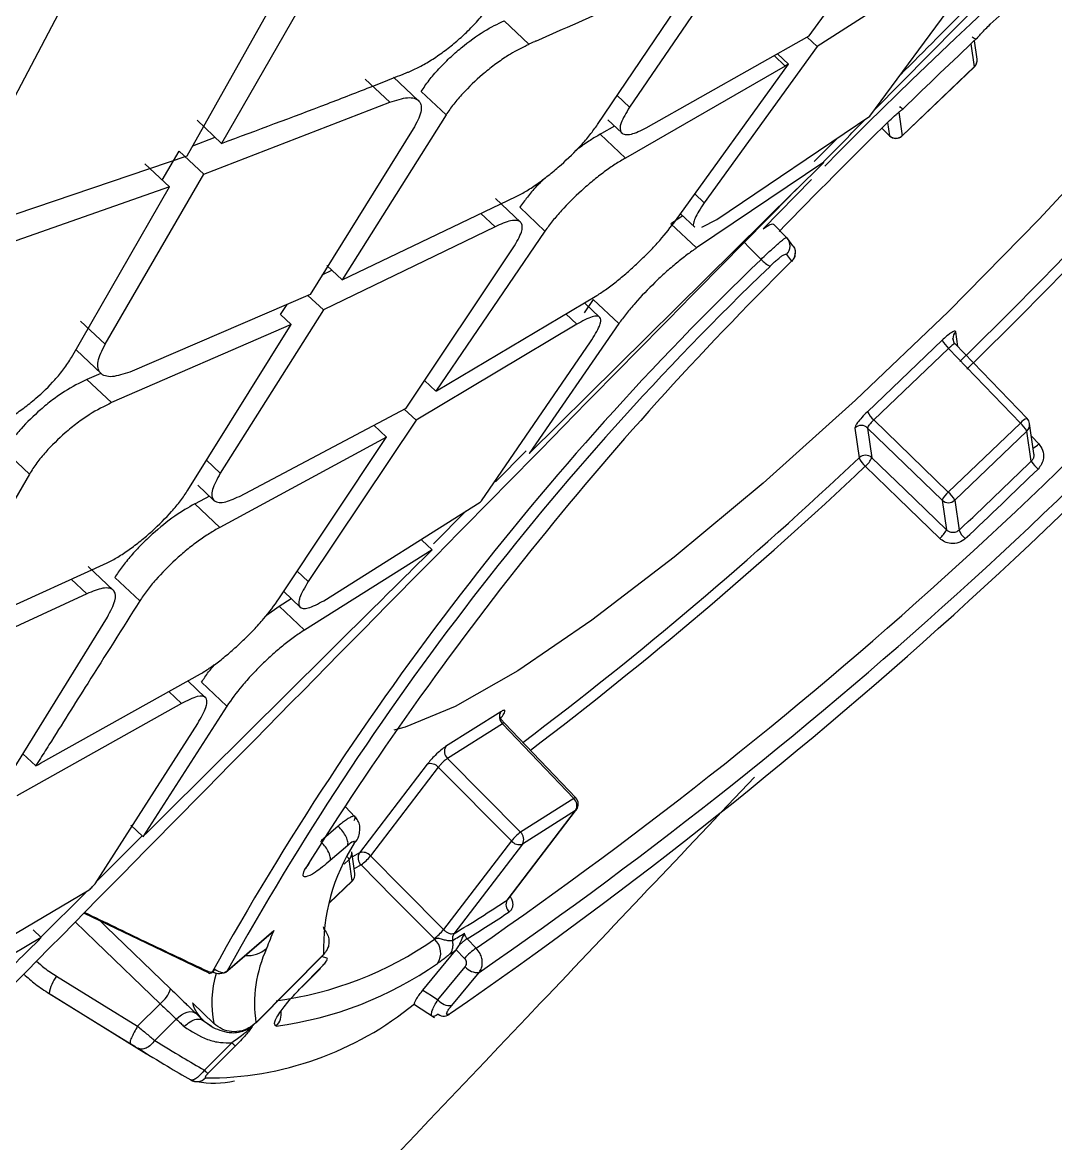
# Model space of a CAD drawing. Extents: x 400 to 501, y 484 to 634.
# Drawn here: x 415.807 to 416.481, y 586.893 to 587.624 of the extents above; entities that cross this region are included whole.
import ezdxf

# ---------------------------------------------------------------- set-up
doc = ezdxf.new("R2010")
doc.units = 0
doc.header["$MEASUREMENT"] = 0
doc.layers.add('DIM', color=3, linetype='Continuous')
doc.layers.add('GEOMETRY', color=3, linetype='Continuous', lineweight=25)

# ---------------------------------------------------------------- blocks, each defined once
blk = doc.blocks.new('2026 GRANDEE')
at = {"layer": 'GEOMETRY', "ltscale": 16}
for p, q in [((-34.06267, -9.2737), (-33.81678, -9.02324)), ((-34.10501, -9.22507), (-34.03145, -9.12401)), ((-34.15155, -9.1681), (-34.22205, -9.27146)), ((-33.9978, -9.16661), (-34.09968, -9.23192)), ((-34.06536, -9.27734), (-33.99072, -9.17624)), ((-34.24287, -9.28278), (-34.17215, -9.17798)), ((-34.42415, -9.18388), (-34.48808, -9.2951)), ((-34.5105, -9.30326), (-34.44803, -9.19173)), ((-34.59457, -9.21085), (-34.65449, -9.32421)), ((-34.30384, -9.21512), (-34.28766, -9.2304)), ((-34.21124, -9.28504), (-34.10501, -9.22506)), ((-34.09968, -9.23192), (-34.10622, -9.22575)), ((-34.09968, -9.23192), (-34.17347, -9.33382)), ((-33.99721, -9.24511), (-33.99936, -9.23015)), ((-33.99547, -9.24016), (-33.99721, -9.22812)), ((-34.12051, -9.24465), (-34.12769, -9.23787)), ((-34.12566, -9.23672), (-34.11852, -9.24346)), ((-34.12051, -9.24465), (-34.22469, -9.30471)), ((-34.1921, -9.34556), (-34.11852, -9.24346)), ((-34.04428, -9.29023), (-33.99724, -9.24527)), ((-34.04424, -9.29008), (-33.99721, -9.24511)), ((-33.99721, -9.24511), (-33.99724, -9.24527)), ((-34.39448, -9.25312), (-34.37842, -9.26829)), ((-34.35981, -9.26718), (-34.37594, -9.25194)), ((-34.34174, -9.27655), (-34.35791, -9.26128)), ((-34.22205, -9.27146), (-34.2301, -9.26386)), ((-34.49971, -9.31527), (-34.37838, -9.26833)), ((-34.34174, -9.27655), (-34.40946, -9.38418)), ((-34.1651, -9.34466), (-34.06536, -9.27734)), ((-34.04645, -9.2748), (-34.04424, -9.29008)), ((-34.48808, -9.29509), (-34.50408, -9.27998)), ((-34.36315, -9.28566), (-34.43043, -9.39371)), ((-34.23187, -9.28381), (-34.24037, -9.2887)), ((-34.23628, -9.27965), (-34.22708, -9.28833)), ((-34.05762, -9.28525), (-34.05245, -9.29022)), ((-34.05252, -9.29008), (-34.05759, -9.28521)), ((-34.05376, -9.28146), (-34.05252, -9.29008)), ((-34.5068, -9.29665), (-34.49236, -9.29105)), ((-34.24037, -9.2887), (-34.24117, -9.28914)), ((-34.24117, -9.28915), (-34.22469, -9.30471)), ((-34.0863, -9.29148), (-34.10163, -9.30688)), ((-34.05245, -9.29022), (-34.05252, -9.29008)), ((-34.04424, -9.29008), (-34.04428, -9.29023)), ((-34.52675, -9.31906), (-34.51575, -9.30013)), ((-34.51572, -9.30015), (-34.49971, -9.31527)), ((-34.63551, -9.3455), (-34.5105, -9.30326)), ((-34.0954, -9.30746), (-34.17833, -9.36332)), ((-34.1146, -9.32647), (-34.0954, -9.30747)), ((-34.56405, -9.4261), (-34.49971, -9.31528)), ((-34.52209, -9.32346), (-34.53809, -9.30836)), ((-34.10341, -9.31862), (-34.13492, -9.35082)), ((-34.52209, -9.32346), (-34.64692, -9.36709)), ((-34.586, -9.4347), (-34.52209, -9.32347)), ((-34.40946, -9.38418), (-34.29597, -9.32984)), ((-34.11461, -9.32646), (-34.28747, -9.49746)), ((-34.17347, -9.33382), (-34.17952, -9.32811)), ((-34.29319, -9.34649), (-34.30958, -9.33101)), ((-34.27721, -9.35233), (-34.29366, -9.33679)), ((-34.30976, -9.34952), (-34.31895, -9.34084)), ((-34.18735, -9.34234), (-34.19505, -9.34754)), ((-34.1888, -9.34098), (-34.1796, -9.34967)), ((-34.30976, -9.34952), (-34.42175, -9.40373)), ((-34.19505, -9.34754), (-34.17833, -9.36332)), ((-34.17485, -9.34975), (-34.1651, -9.34467)), ((-34.11947, -9.35664), (-34.12816, -9.34784)), ((-34.27721, -9.35233), (-34.34838, -9.45671)), ((-34.11554, -9.36184), (-34.11886, -9.35738)), ((-34.36775, -9.46774), (-34.29789, -9.36321)), ((-34.11554, -9.36184), (-34.1153, -9.36218)), ((-34.1197, -9.36755), (-34.11638, -9.37202)), ((-34.42242, -9.38085), (-34.41619, -9.37782)), ((-34.40946, -9.38418), (-34.41941, -9.37478)), ((-34.43043, -9.39371), (-34.54797, -9.44421)), ((-34.43176, -9.39428), (-34.42175, -9.40373)), ((-34.34796, -9.45646), (-34.24342, -9.3943)), ((-34.44958, -9.40678), (-34.44539, -9.40014)), ((-34.24571, -9.39691), (-34.25169, -9.40558)), ((-34.24165, -9.40844), (-34.25152, -9.39912)), ((-34.22903, -9.41267), (-34.24569, -9.39694)), ((-34.42175, -9.40374), (-34.48893, -9.51023)), ((-34.44268, -9.4133), (-34.44958, -9.40678)), ((-34.25651, -9.4131), (-34.26367, -9.40634)), ((-34.56405, -9.42611), (-34.58009, -9.41095)), ((-34.44268, -9.4133), (-34.5598, -9.4642)), ((-34.5101, -9.52122), (-34.44268, -9.4133)), ((-34.25651, -9.4131), (-34.36126, -9.4757)), ((-34.22903, -9.41267), (-34.28747, -9.49746)), ((-34.31852, -9.52823), (-34.24753, -9.42453)), ((-34.01821, -9.42354), (-34.06696, -9.47013)), ((-34.01006, -9.42591), (-34.01116, -9.42242)), ((-34.01116, -9.42252), (-34.01112, -9.42291)), ((-34.00799, -9.42763), (-34.00938, -9.41796)), ((-34.58276, -9.43005), (-34.56671, -9.4452)), ((-34.01399, -9.42883), (-34.06274, -9.47543)), ((-33.96718, -9.47753), (-34.01399, -9.42883)), ((-33.96282, -9.47463), (-34.00966, -9.42589)), ((-34.56684, -9.44508), (-34.57588, -9.44902)), ((-34.5598, -9.4642), (-34.57588, -9.44902)), ((-34.35573, -9.44976), (-34.34838, -9.45671)), ((-34.34796, -9.45647), (-34.34837, -9.45671)), ((-34.47651, -9.52534), (-34.36775, -9.46774)), ((-34.36126, -9.4757), (-34.36899, -9.4684)), ((-34.36126, -9.4757), (-34.43159, -9.58087)), ((-34.01422, -9.5225), (-34.06274, -9.47543)), ((-34.3806, -9.48676), (-34.38889, -9.47894)), ((-34.07507, -9.48074), (-34.07228, -9.50012)), ((-34.01827, -9.5278), (-34.06679, -9.48074)), ((-34.06679, -9.48074), (-34.064, -9.50011)), ((-33.96718, -9.47753), (-34.01422, -9.5225)), ((-33.96296, -9.48283), (-34.01, -9.52779)), ((-33.96014, -9.50242), (-33.96296, -9.48283)), ((-33.95843, -9.49733), (-33.96123, -9.47788)), ((-34.3806, -9.48676), (-34.48929, -9.54564)), ((-34.45072, -9.59214), (-34.38111, -9.48751)), ((-34.38111, -9.48751), (-34.3806, -9.48676)), ((-33.96004, -9.4861), (-33.95527, -9.49107)), ((-34.61341, -9.51079), (-34.62946, -9.49564)), ((-34.28941, -9.49562), (-34.30956, -9.51581)), ((-34.48894, -9.51023), (-34.49793, -9.50174)), ((-34.61341, -9.51079), (-34.67805, -9.62134)), ((-34.50364, -9.51797), (-34.49305, -9.52796)), ((-34.49608, -9.5251), (-34.50538, -9.53012)), ((-34.48929, -9.54563), (-34.5056, -9.53023)), ((-34.42146, -9.59337), (-34.31938, -9.52907)), ((-34.31938, -9.52907), (-34.31852, -9.52823)), ((-34.01827, -9.5278), (-34.01548, -9.54719)), ((-34.01, -9.52779), (-34.00718, -9.54738)), ((-34.32855, -9.53484), (-34.34991, -9.55625)), ((-34.35084, -9.56022), (-34.35747, -9.55396)), ((-34.35085, -9.56022), (-34.43411, -9.61258)), ((-34.67805, -9.62134), (-34.5628, -9.56866)), ((-34.55878, -9.58648), (-34.57501, -9.57116)), ((-34.5415, -9.59355), (-34.55777, -9.57818)), ((-34.43159, -9.58087), (-34.43874, -9.57413)), ((-34.57602, -9.58888), (-34.58614, -9.57933)), ((-34.57602, -9.58888), (-34.68978, -9.64142)), ((-34.45062, -9.59699), (-34.44271, -9.592)), ((-34.44757, -9.5874), (-34.43677, -9.59761)), ((-34.45889, -9.60283), (-34.45062, -9.59699)), ((-34.43411, -9.61258), (-34.45062, -9.59699)), ((-34.62912, -9.71172), (-34.56259, -9.60404)), ((-34.6062, -9.69941), (-34.50184, -9.64107)), ((-34.49871, -9.6565), (-34.51014, -9.64571)), ((-34.50115, -9.64649), (-34.48469, -9.66204)), ((-34.51435, -9.66041), (-34.52257, -9.65265)), ((-34.51435, -9.66041), (-34.62161, -9.72064)), ((-34.48469, -9.66204), (-34.53945, -9.74725)), ((-34.30603, -9.66579), (-34.34198, -9.68851)), ((-34.57049, -9.77808), (-34.50367, -9.67344)), ((-34.30645, -9.67057), (-34.30552, -9.66935)), ((-34.2571, -9.72197), (-34.30357, -9.67313)), ((-34.30486, -9.67358), (-34.3408, -9.6963)), ((-34.25844, -9.72237), (-34.30486, -9.67358)), ((-34.61768, -9.6932), (-34.60931, -9.7011)), ((-34.35395, -9.69995), (-34.39813, -9.75777)), ((-34.34679, -9.70202), (-34.39097, -9.75984)), ((-34.29911, -9.75001), (-34.34679, -9.70202)), ((-34.29312, -9.74429), (-34.3408, -9.6963)), ((-34.25844, -9.72237), (-34.29312, -9.74429)), ((-34.40125, -9.73427), (-34.40739, -9.72781)), ((-34.30192, -9.7886), (-34.25726, -9.73016)), ((-34.30127, -9.78799), (-34.25668, -9.72963)), ((-34.25726, -9.73016), (-34.29195, -9.75208)), ((-34.53945, -9.74724), (-34.54738, -9.73976)), ((-34.41205, -9.74036), (-34.42316, -9.74998)), ((-34.53998, -9.74674), (-34.56915, -9.77597)), ((-34.40581, -9.75297), (-34.41725, -9.76287)), ((-34.29911, -9.75001), (-34.34333, -9.80788)), ((-34.29195, -9.75208), (-34.3366, -9.81052)), ((-34.40124, -9.77119), (-34.40325, -9.75723)), ((-34.39813, -9.75777), (-34.40279, -9.76047)), ((-34.40499, -9.76218), (-34.40821, -9.76526)), ((-34.40297, -9.77615), (-34.40499, -9.76218)), ((-34.39717, -9.76569), (-34.40166, -9.7683)), ((-34.67712, -9.84274), (-34.57437, -9.78192)), ((-34.41791, -9.79055), (-34.40301, -9.7763)), ((-34.41786, -9.79037), (-34.40297, -9.77615)), ((-34.40297, -9.77615), (-34.40301, -9.7763)), ((-34.57672, -9.78356), (-34.60599, -9.81289)), ((-34.30131, -9.78795), (-34.30192, -9.7886)), ((-34.57778, -9.79704), (-34.49645, -9.83613)), ((-34.60577, -9.8131), (-34.61106, -9.8081)), ((-34.48549, -9.83589), (-34.45427, -9.80884)), ((-34.48446, -9.83472), (-34.45411, -9.80843)), ((-34.42126, -9.80773), (-34.42158, -9.806)), ((-34.60577, -9.8131), (-34.68926, -9.86244)), ((-34.32209, -9.81988), (-34.32798, -9.8138)), ((-34.42162, -9.82406), (-34.46569, -9.86861)), ((-34.46557, -9.86867), (-34.4215, -9.82412)), ((-34.4215, -9.82412), (-34.42162, -9.82406)), ((-34.35679, -9.84728), (-34.3355, -9.82156)), ((-34.32962, -9.82667), (-34.33509, -9.82102)), ((-34.43578, -9.84541), (-34.4236, -9.83319)), ((-34.43517, -9.84455), (-34.42374, -9.83307)), ((-34.42374, -9.83307), (-34.4236, -9.83319)), ((-34.347, -9.85362), (-34.32916, -9.83206)), ((-34.33801, -9.85729), (-34.32017, -9.83573)), ((-34.60049, -9.84954), (-34.59905, -9.8505)), ((-34.59905, -9.8505), (-34.53696, -9.8888)), ((-34.5282, -9.85619), (-34.54284, -9.87088)), ((-34.49316, -9.86906), (-34.50711, -9.85559)), ((-34.51034, -9.85716), (-34.50097, -9.8662)), ((-34.36237, -9.85678), (-34.34924, -9.86528)), ((-34.51768, -9.86618), (-34.5316, -9.88016)), ((-34.49466, -9.87113), (-34.50205, -9.86613)), ((-34.49951, -9.86749), (-34.49362, -9.87172)), ((-34.49304, -9.86921), (-34.49316, -9.86906)), ((-34.46557, -9.86867), (-34.46569, -9.86861)), ((-34.48148, -9.88162), (-34.49932, -9.89953)), ((-34.47919, -9.88383), (-34.49703, -9.90174)), ((-34.50823, -9.90585), (-34.50671, -9.90636))]:
    blk.add_line(p, q, dxfattribs=at)
at = {"layer": 'GEOMETRY', "ltscale": 16, "flags": 128}
for points in [[(-33.71934, -9.03619), (-33.73765, -9.07294), (-33.76573, -9.11753), (-33.80273, -9.16859), (-33.84753, -9.22458), (-33.89876, -9.2838), (-33.95487, -9.34444), (-34.01416, -9.40466), (-34.07481, -9.46264), (-34.135, -9.51662), (-34.19289, -9.56494), (-34.24671, -9.60615), (-34.29484, -9.63899), (-34.33582, -9.66246), (-34.3684, -9.67586), (-34.37582, -9.67773)], [(-33.98682, -9.21744), (-33.98702, -9.21788), (-33.98752, -9.21799), (-33.9877, -9.21796)], [(-34.11852, -9.24346), (-34.11963, -9.24413), (-34.12051, -9.24466)], [(-34.05251, -9.28023), (-34.05248, -9.28045), (-34.05268, -9.2804)], [(-34.13628, -9.37075), (-34.14422, -9.3627), (-34.14721, -9.35967)], [(-34.1153, -9.36218), (-34.11531, -9.36217), (-34.1146, -9.36352), (-34.11417, -9.36498), (-34.11403, -9.3665), (-34.1142, -9.36802), (-34.11466, -9.36948), (-34.11539, -9.37083), (-34.11638, -9.37202)], [(-34.01548, -9.54719), (-34.04265, -9.52083), (-34.064, -9.50011)], [(-34.01982, -9.55277), (-34.04699, -9.52642), (-34.06835, -9.5057)], [(-34.3061, -9.66987), (-34.30639, -9.6704), (-34.3065, -9.67074)], [(-34.30552, -9.66935), (-34.30604, -9.6698), (-34.3061, -9.66987)], [(-34.25726, -9.73016), (-34.25674, -9.7297), (-34.25668, -9.72963)], [(-34.34333, -9.80788), (-34.37, -9.78098), (-34.39097, -9.75984)], [(-34.34952, -9.81373), (-34.3762, -9.78683), (-34.39717, -9.76569)], [(-34.58348, -9.80283), (-34.5701, -9.81575), (-34.5282, -9.85619)], [(-34.56747, -9.802), (-34.56328, -9.80604), (-34.52139, -9.84648)], [(-34.41933, -9.82653), (-34.4216, -9.82586), (-34.42279, -9.82542)], [(-34.59566, -9.83828), (-34.56613, -9.85651), (-34.54284, -9.87088)], [(-34.35679, -9.84728), (-34.35131, -9.85083), (-34.347, -9.85362)], [(-34.60049, -9.84954), (-34.57096, -9.86777), (-34.54767, -9.88214)], [(-34.51768, -9.86618), (-34.51599, -9.86464), (-34.51418, -9.86334), (-34.51233, -9.86234), (-34.5105, -9.86166), (-34.50875, -9.86135), (-34.50717, -9.8614), (-34.5058, -9.86182), (-34.50501, -9.86231)]]:
    blk.add_lwpolyline(points, dxfattribs=at)
at = {"layer": 'GEOMETRY', "ltscale": 16}
for centre, radius, start, end in [((-31.5618, -11.81203), 3.56041, 128.52357, 135.35018), ((-31.94854, -11.38919), 2.97844, 128.32457, 133.1843), ((-36.40683, -6.97851), 3.43612, 314.30925, 320.07751), ((-36.42722, -6.95815), 3.47168, 314.31097, 320.02856), ((-31.43986, -11.94831), 3.73356, 133.19795, 134.21733), ((-34.00132, -9.241), 0.00591, 313.70764, 8.19763), ((-34.00114, -9.24096), 0.00572, 313.4268, 8.01932), ((-36.01579, -7.3669), 2.9809, 304.6238, 320.10865), ((-36.16104, -7.22476), 3.20587, 304.63935, 320.09309), ((-36.04329, -7.33922), 3.03344, 304.61378, 320.11866), ((-31.36364, -12.0264), 3.84337, 134.39587, 135.91927), ((-34.04838, -9.28574), 0.00599, 226.40442, 313.68385), ((-34.04836, -9.28596), 0.00591, 226.14078, 313.70764), ((-34.12512, -9.36199), 0.00777, 314.27223, 44.60948), ((-32.77177, -10.79208), 1.97029, 133.83137, 150.94123), ((-32.58481, -10.92343), 2.18004, 134.63128, 147.99167), ((-34.11863, -9.35425), 0.02416, 223.07597, 240.62077), ((-32.78047, -10.78154), 1.94936, 133.83137, 150.94123), ((-34.00074, -9.41394), 0.01994, 208.7708, 228.3333), ((-34.00544, -9.42212), 0.00573, 133.44136, 184.10271), ((-34.04949, -9.46054), 0.01994, 208.77076, 228.33335), ((-33.96088, -9.48227), 0.00789, 104.2284, 143.07669), ((-33.96707, -9.47872), 0.00591, 8.19763, 43.86526), ((-34.07093, -9.48508), 0.00599, 46.40466, 133.68373), ((-33.98044, -9.49243), 0.01994, 28.77078, 48.33334), ((-33.96689, -9.47868), 0.00572, 313.4268, 8.01932), ((-33.97097, -9.47512), 0.02238, 302.6114, 314.55649), ((-35.87106, -7.5975), 2.61831, 307.10284, 313.39308), ((-34.06814, -9.50445), 0.00599, 46.40442, 133.68385), ((-34.05969, -9.49543), 0.01343, 200.40136, 229.81369), ((-34.07865, -9.49319), 0.0162, 309.45824, 334.70308), ((-36.51072, -6.88118), 3.65737, 313.19794, 314.21734), ((-33.93388, -9.48403), 0.03205, 215.00644, 227.09901), ((-35.89043, -7.57786), 2.65264, 307.19773, 313.38446), ((-36.52943, -6.8625), 3.69055, 313.19794, 314.21733), ((-34.00452, -9.53411), 0.01514, 129.87708, 155.35533), ((-34.02747, -9.53739), 0.01994, 28.77078, 48.33334), ((-34.01414, -9.52346), 0.00599, 226.40442, 313.68385), ((-34.0301, -9.54029), 0.01617, 309.46969, 334.72076), ((-33.99357, -9.54168), 0.01475, 202.74616, 229.423), ((-34.30067, -9.66897), 0.00623, 149.35812, 227.79314), ((-34.33661, -9.69168), 0.00623, 149.35798, 227.79338), ((-34.35187, -9.70617), 0.00656, 39.24665, 108.5477), ((-34.25745, -9.72325), 0.00133, 74.53852, 138.06011), ((-34.26262, -9.72698), 0.00623, 329.35802, 47.79334), ((-34.26138, -9.72605), 0.00591, 322.61621, 43.57529), ((-34.27418, -9.7701), 0.03202, 126.27574, 141.13954), ((-34.29731, -9.7489), 0.00623, 329.35802, 47.79334), ((-34.2921, -9.82066), 0.12956, 147.73759, 181.50686), ((-34.40745, -9.74449), 0.00909, 309.59162, 345.97312), ((-34.29403, -9.74586), 0.00656, 219.24648, 288.54778), ((-34.41054, -9.76437), 0.00597, 21.49985, 40.70989), ((-34.40892, -9.75803), 0.00572, 313.4268, 8.01932), ((-34.39293, -9.76116), 0.0062, 146.87794, 226.9701), ((-34.39604, -9.76398), 0.00656, 39.24469, 108.54753), ((-34.4152, -9.74037), 0.03109, 305.46696, 321.2315), ((-34.43875, -9.76129), 0.0085, 308.81791, 345.82469), ((-34.40709, -9.77203), 0.00591, 313.70764, 8.19763), ((-34.40691, -9.77199), 0.00572, 313.4268, 8.01932), ((-34.80865, -9.0252), 0.91628, 301.0092, 303.575), ((-34.29643, -9.79161), 0.00626, 151.31696, 228.39951), ((-34.83283, -8.99349), 0.96321, 301.60991, 303.54404), ((-34.21793, -9.90844), 0.25648, 157.04991, 159.87036), ((-34.36759, -9.78839), 0.03112, 305.49006, 321.22849), ((-34.3323, -9.81363), 0.00532, 144.16637, 194.12377), ((-34.74847, -9.12905), 0.79961, 300.93211, 301.58595), ((-34.4834, -9.62158), 0.23469, 277.56802, 304.89039), ((-34.35762, -9.82315), 0.0124, 326.94595, 46.99143), ((-34.47134, -9.80542), 0.01939, 266.11126, 310.50608), ((-34.38035, -9.85613), 0.08625, 155.36114, 188.32617), ((-34.74577, -9.14508), 0.79116, 300.92822, 301.23593), ((-34.30073, -9.85119), 0.0379, 124.29839, 139.67858), ((-34.49716, -9.8311), 0.00543, 283.22002, 331.17668), ((-34.48388, -9.63395), 0.23891, 277.56807, 304.89037), ((-34.3215, -9.82613), 0.00969, 217.70672, 277.84887), ((-34.57878, -9.85219), 0.02187, 140.52098, 173.04612), ((-34.4957, -9.83508), 0.00132, 178.68217, 260.57567), ((-34.42813, -9.85587), 0.06636, 162.95197, 191.4625), ((-34.48951, -9.82841), 0.00808, 235.84051, 308.70505), ((-34.54086, -9.84005), 0.02051, 308.11281, 341.73274), ((-34.48493, -9.8498), 0.02293, 194.64314, 230.50048), ((-34.49749, -9.69157), 0.21304, 269.68361, 309.36065), ((-34.33933, -9.84769), 0.00969, 217.70649, 277.84877), ((-34.46121, -9.86255), 0.01204, 316.87296, 7.33729), ((-34.34316, -9.85858), 0.00579, 230.68794, 318.96425), ((-34.42754, -9.82738), 0.10177, 225.14709, 226.9389), ((-34.50422, -9.89928), 0.0077, 238.59238, 316.21387), ((-34.49318, -9.84394), 0.06402, 259.95926, 282.21104)]:
    blk.add_arc(centre, radius, start, end, dxfattribs=at)
for points, knots in [([(-33.83212, -9.03559), (-33.83253, -9.036), (-33.83583, -9.03933), (-33.84684, -9.05044), (-33.88608, -9.09004), (-33.95381, -9.15836), (-34.01396, -9.21879), (-34.04541, -9.25037)], [0, 0, 0, 0, 0.005796, 0.046467, 0.15502, 0.558337, 1, 1, 1, 1]), ([(-34.17215, -9.17797), (-34.19104, -9.18684), (-34.22756, -9.20397), (-34.2651, -9.22058), (-34.2835, -9.2286), (-34.28382, -9.22874), (-34.28391, -9.22878), (-34.2851, -9.22928), (-34.28634, -9.2298), (-34.28755, -9.23035), (-34.28764, -9.23039), (-34.28765, -9.2304), (-34.28766, -9.2304)], [0, 0, 0, 0, 0.496568, 0.960003, 0.96604, 0.967652, 0.968247, 0.968328, 0.99788, 0.9994, 0.999936, 1, 1, 1, 1]), ([(-34.36631, -9.24858), (-34.36392, -9.24754), (-34.35914, -9.24545), (-34.3513, -9.24086), (-34.34335, -9.23541), (-34.3356, -9.22927), (-34.32794, -9.22238), (-34.32072, -9.21495), (-34.31536, -9.20802), (-34.31275, -9.20426), (-34.31178, -9.20285)], [0, 0, 0, 0, 0.124915, 0.249765, 0.374784, 0.50009, 0.622303, 0.766309, 0.912636, 1, 1, 1, 1]), ([(-34.35792, -9.26127), (-34.35632, -9.25888), (-34.35316, -9.25419), (-34.34673, -9.24666), (-34.3396, -9.23944), (-34.32974, -9.23078), (-34.31696, -9.22152), (-34.3081, -9.21719), (-34.30385, -9.21511)], [0, 0, 0, 0, 0.143059, 0.28071, 0.413088, 0.540348, 0.779111, 1, 1, 1, 1]), ([(-33.99556, -9.22657), (-33.99548, -9.2265), (-33.9953, -9.22632), (-33.99499, -9.22599), (-33.9941, -9.22498), (-33.99249, -9.22313), (-33.98984, -9.22033), (-33.98786, -9.21843), (-33.98682, -9.21744)], [0, 0, 0, 0, 0.025578, 0.057398, 0.105799, 0.360989, 0.665099, 1, 1, 1, 1]), ([(-34.28766, -9.2304), (-34.28803, -9.23066), (-34.28916, -9.23142), (-34.29412, -9.23352), (-34.3013, -9.23762), (-34.31024, -9.24393), (-34.32016, -9.25188), (-34.32942, -9.26076), (-34.33714, -9.26976), (-34.34017, -9.27423), (-34.34174, -9.27655)], [0, 0, 0, 0, 0.024728, 0.074704, 0.251022, 0.374298, 0.500839, 0.731252, 0.860905, 1, 1, 1, 1]), ([(-34.48808, -9.29509), (-34.46502, -9.28655), (-34.43193, -9.27428), (-34.39496, -9.2599), (-34.37869, -9.25348), (-34.37164, -9.25069), (-34.36826, -9.24934), (-34.36696, -9.24883), (-34.36631, -9.24857)], [0, 0, 0, 0, 0.562916, 0.80802, 0.915709, 0.967635, 0.983714, 1, 1, 1, 1]), ([(-34.37838, -9.26833), (-34.37426, -9.26697), (-34.36789, -9.26487), (-34.36216, -9.26552), (-34.35826, -9.2679), (-34.35692, -9.27416), (-34.36107, -9.28182), (-34.36315, -9.28566)], [0, 0, 0, 0, 0.235751, 0.364656, 0.500761, 0.749753, 1, 1, 1, 1]), ([(-34.22205, -9.27146), (-34.22426, -9.27515), (-34.22868, -9.28255), (-34.22837, -9.28788), (-34.22518, -9.28955), (-34.22027, -9.28931), (-34.21473, -9.2867), (-34.21125, -9.28505)], [0, 0, 0, 0, 0.248673, 0.498768, 0.643403, 0.775236, 1, 1, 1, 1]), ([(-34.05251, -9.28023), (-34.05108, -9.27887), (-34.04884, -9.27675), (-34.04612, -9.2745), (-34.04478, -9.27348), (-34.04404, -9.27289), (-34.04379, -9.27267), (-34.04364, -9.27253), (-34.04357, -9.27247)], [0, 0, 0, 0, 0.458952, 0.719375, 0.915263, 0.952294, 0.979136, 1, 1, 1, 1]), ([(-34.29597, -9.32985), (-34.2937, -9.32863), (-34.28919, -9.32622), (-34.28169, -9.32118), (-34.27411, -9.31542), (-34.26442, -9.3072), (-34.25526, -9.29824), (-34.24752, -9.28932), (-34.24445, -9.285), (-34.24286, -9.28278)], [0, 0, 0, 0, 0.12803, 0.253938, 0.378097, 0.500968, 0.73402, 0.862921, 1, 1, 1, 1]), ([(-34.09564, -9.30724), (-34.08986, -9.30137), (-34.08063, -9.292), (-34.07142, -9.28262), (-34.06798, -9.27911)], [0, 0, 0, 0, 0.626546, 1, 1, 1, 1]), ([(-34.24117, -9.28915), (-34.24335, -9.29042), (-34.24768, -9.29295), (-34.2535, -9.29693), (-34.25696, -9.29968), (-34.25792, -9.30043)], [0, 0, 0, 0, 0.422684, 0.840822, 1, 1, 1, 1]), ([(-34.22469, -9.30471), (-34.22686, -9.30597), (-34.23119, -9.30848), (-34.23852, -9.31361), (-34.24603, -9.31948), (-34.25572, -9.32788), (-34.26489, -9.33697), (-34.27258, -9.3459), (-34.27565, -9.35015), (-34.27722, -9.35233)], [0, 0, 0, 0, 0.126871, 0.252377, 0.376978, 0.501143, 0.736684, 0.864879, 1, 1, 1, 1]), ([(-34.27709, -9.31758), (-34.27907, -9.31949), (-34.28348, -9.32375), (-34.28902, -9.33035), (-34.2921, -9.3346), (-34.29368, -9.33678)], [0, 0, 0, 0, 0.2849082, 0.633025, 1, 1, 1, 1]), ([(-40.50031, -15.87138), (-40.4458, -15.81506), (-40.32257, -15.68774), (-40.14083, -15.49971), (-39.96506, -15.31781), (-39.8201, -15.16778), (-39.70556, -15.04924), (-39.61939, -14.96007), (-39.55017, -14.88844), (-39.45107, -14.7859), (-39.30247, -14.63216), (-39.09355, -14.41604), (-38.84431, -14.15836), (-38.56444, -13.86935), (-38.26531, -13.56091), (-37.96381, -13.25062), (-37.66166, -12.94019), (-37.33129, -12.60131), (-36.97406, -12.23549), (-36.59871, -11.85185), (-36.24267, -11.48877), (-35.91446, -11.15471), (-35.66445, -10.90056), (-35.48279, -10.71599), (-35.3515, -10.58263), (-35.20257, -10.43136), (-35.02717, -10.25326), (-34.82599, -10.04902), (-34.59933, -9.81892), (-34.35904, -9.57501), (-34.19406, -9.4073), (-34.11296, -9.32485)], [0, 0, 0, 0, 0.025706, 0.058116, 0.085771, 0.108674, 0.126547, 0.139842, 0.14935, 0.159222, 0.186616, 0.219484, 0.257819, 0.304206, 0.351452, 0.398756, 0.44612, 0.493545, 0.553989, 0.613827, 0.669581, 0.720778, 0.767425, 0.786508, 0.805714, 0.828802, 0.856129, 0.887695, 0.922828, 0.962064, 1, 1, 1, 1]), ([(-34.17347, -9.33382), (-34.17585, -9.33751), (-34.17853, -9.34165), (-34.17982, -9.34502), (-34.18042, -9.34725), (-34.18086, -9.34942), (-34.17956, -9.34944), (-34.17942, -9.34945)], [0, 0, 0, 0, 0.477497, 0.537824, 0.638545, 0.960469, 1, 1, 1, 1]), ([(-34.29788, -9.3632), (-34.29572, -9.35953), (-34.29163, -9.35259), (-34.29186, -9.34831), (-34.2933, -9.34618), (-34.29527, -9.3452), (-34.30034, -9.34535), (-34.30611, -9.3479), (-34.30977, -9.34952)], [0, 0, 0, 0, 0.248684, 0.470226, 0.499106, 0.641324, 0.77228, 1, 1, 1, 1]), ([(-34.24342, -9.39432), (-34.24129, -9.39294), (-34.23709, -9.39022), (-34.23, -9.38478), (-34.22284, -9.37873), (-34.21569, -9.37216), (-34.20877, -9.3653), (-34.20003, -9.35593), (-34.19526, -9.3497), (-34.19209, -9.34556)], [0, 0, 0, 0, 0.130335, 0.256811, 0.379915, 0.50028, 0.623239, 0.749276, 1, 1, 1, 1]), ([(-34.13492, -9.35082), (-34.13405, -9.35021), (-34.1323, -9.34898), (-34.13029, -9.34794), (-34.12876, -9.34746), (-34.12832, -9.34776), (-34.1281, -9.34791)], [0, 0, 0, 0, 0.247511, 0.49906, 0.748083, 1, 1, 1, 1]), ([(-34.13628, -9.37075), (-34.13495, -9.36947), (-34.13177, -9.3664), (-34.12746, -9.3626), (-34.12403, -9.35959), (-34.12171, -9.35765), (-34.12007, -9.35643), (-34.11975, -9.3565), (-34.11959, -9.35653)], [0, 0, 0, 0, 0.1632357, 0.3928168, 0.5324515, 0.684174, 0.8422943, 1, 1, 1, 1]), ([(-34.17833, -9.36332), (-34.1804, -9.36473), (-34.18447, -9.36752), (-34.19143, -9.37303), (-34.19851, -9.37917), (-34.20781, -9.38789), (-34.21679, -9.39726), (-34.22441, -9.40632), (-34.22747, -9.41052), (-34.22904, -9.41267)], [0, 0, 0, 0, 0.129796, 0.256079, 0.379382, 0.500276, 0.738434, 0.866231, 1, 1, 1, 1]), ([(-34.13048, -9.3753), (-34.12994, -9.37475), (-34.12879, -9.37358), (-34.12684, -9.37177), (-34.12487, -9.3701), (-34.123, -9.36871), (-34.12143, -9.36775), (-34.12021, -9.36727), (-34.11987, -9.36746), (-34.1197, -9.36755)], [0, 0, 0, 0, 0.113283, 0.242329, 0.394971, 0.52953, 0.680951, 0.841517, 1, 1, 1, 1]), ([(-34.11634, -9.37223), (-34.11576, -9.37151), (-34.11455, -9.37003), (-34.11385, -9.36793), (-34.11401, -9.36679), (-34.11404, -9.36663)], [0, 0, 0, 0, 0.446961, 0.921669, 1, 1, 1, 1]), ([(-34.24753, -9.42453), (-34.24518, -9.4208), (-34.24259, -9.41669), (-34.24136, -9.41334), (-34.24067, -9.41097), (-34.24105, -9.40781), (-34.2455, -9.40706), (-34.25285, -9.41109), (-34.25651, -9.4131)], [0, 0, 0, 0, 0.249217, 0.275037, 0.325673, 0.500962, 0.751745, 1, 1, 1, 1]), ([(-34.00938, -9.41796), (-34.00959, -9.41774), (-34.01001, -9.41731), (-34.01239, -9.41863), (-34.01526, -9.42081), (-34.01723, -9.42263), (-34.01821, -9.42354)], [0, 0, 0, 0, 0.277564, 0.556362, 0.779186, 1, 1, 1, 1]), ([(-34.54798, -9.44421), (-34.55205, -9.44557), (-34.55836, -9.44768), (-34.5642, -9.44698), (-34.56829, -9.44447), (-34.56991, -9.43798), (-34.566, -9.43007), (-34.56405, -9.42611)], [0, 0, 0, 0, 0.234543, 0.363834, 0.500925, 0.750039, 1, 1, 1, 1]), ([(-34.01008, -9.42587), (-34.01044, -9.42603), (-34.01108, -9.42632), (-34.01254, -9.42746), (-34.01351, -9.42838), (-34.01399, -9.42883)], [0, 0, 0, 0, 0.38371, 0.693205, 1, 1, 1, 1]), ([(-34.00972, -9.42599), (-34.00976, -9.42586), (-34.00979, -9.42572), (-34.01008, -9.42587), (-34.01008, -9.42587)], [0, 0, 0, 0, 0.987445, 1, 1, 1, 1]), ([(-34.64002, -9.48091), (-34.63762, -9.47989), (-34.63283, -9.47785), (-34.625, -9.47329), (-34.61706, -9.46783), (-34.60725, -9.45995), (-34.59815, -9.45112), (-34.59052, -9.44192), (-34.58755, -9.43717), (-34.586, -9.43469)], [0, 0, 0, 0, 0.124493, 0.249328, 0.374685, 0.500715, 0.725444, 0.856581, 1, 1, 1, 1]), ([(-34.57588, -9.44902), (-34.58067, -9.45135), (-34.58792, -9.45488), (-34.59844, -9.46237), (-34.60833, -9.4704), (-34.61748, -9.47942), (-34.62504, -9.48861), (-34.62797, -9.49323), (-34.62948, -9.49562)], [0, 0, 0, 0, 0.246342, 0.372404, 0.500279, 0.730548, 0.86046, 1, 1, 1, 1]), ([(-34.5598, -9.4642), (-34.5646, -9.46654), (-34.57184, -9.47007), (-34.58237, -9.47754), (-34.59226, -9.48557), (-34.60142, -9.4946), (-34.60898, -9.50379), (-34.6119, -9.5084), (-34.61342, -9.51079)], [0, 0, 0, 0, 0.246336, 0.372395, 0.500269, 0.730597, 0.860498, 1, 1, 1, 1]), ([(-34.06696, -9.47013), (-34.06819, -9.47136), (-34.07065, -9.47382), (-34.07334, -9.47715), (-34.0749, -9.47958), (-34.07501, -9.48036), (-34.07507, -9.48074)], [0, 0, 0, 0, 0.277564, 0.556362, 0.779186, 1, 1, 1, 1]), ([(-34.06274, -9.47543), (-34.06336, -9.47604), (-34.06461, -9.47725), (-34.06596, -9.47891), (-34.06673, -9.48013), (-34.06677, -9.48054), (-34.06679, -9.48074)], [0, 0, 0, 0, 0.2775565, 0.5563166, 0.77913, 1, 1, 1, 1]), ([(-33.95857, -9.49735), (-33.95848, -9.49783), (-33.95826, -9.49899), (-33.95885, -9.50084), (-33.95971, -9.5019), (-33.96014, -9.50242)], [0, 0, 0, 0, 0.263883, 0.637768, 1, 1, 1, 1]), ([(-33.95527, -9.49107), (-33.95429, -9.49239), (-33.95226, -9.4951), (-33.95184, -9.5), (-33.95305, -9.50437), (-33.95483, -9.50647), (-33.9557, -9.50751)], [0, 0, 0, 0, 0.2687693, 0.552725, 0.7796228, 1, 1, 1, 1]), ([(-34.48894, -9.51023), (-34.49101, -9.51405), (-34.49516, -9.52171), (-34.49443, -9.52742), (-34.49094, -9.52936), (-34.48576, -9.52938), (-34.48009, -9.52691), (-34.47651, -9.52535)], [0, 0, 0, 0, 0.248777, 0.498666, 0.642828, 0.774535, 1, 1, 1, 1]), ([(-34.5628, -9.56867), (-34.5605, -9.56748), (-34.55593, -9.56513), (-34.54839, -9.56015), (-34.54081, -9.55441), (-34.53118, -9.54615), (-34.52214, -9.53708), (-34.51458, -9.52796), (-34.51162, -9.52351), (-34.51009, -9.52122)], [0, 0, 0, 0, 0.127985, 0.253954, 0.378197, 0.501113, 0.734392, 0.863203, 1, 1, 1, 1]), ([(-34.5056, -9.53023), (-34.50986, -9.53267), (-34.51853, -9.53765), (-34.53115, -9.54783), (-34.54061, -9.55686), (-34.54731, -9.56411), (-34.55329, -9.57144), (-34.55627, -9.57591), (-34.55779, -9.57817)], [0, 0, 0, 0, 0.23433, 0.477109, 0.603068, 0.732038, 0.864271, 1, 1, 1, 1]), ([(-34.48929, -9.54563), (-34.4915, -9.54685), (-34.49591, -9.54928), (-34.50329, -9.55434), (-34.51082, -9.56017), (-34.52047, -9.56859), (-34.52952, -9.5778), (-34.53705, -9.58692), (-34.53999, -9.5913), (-34.5415, -9.59355)], [0, 0, 0, 0, 0.126592, 0.2521, 0.376884, 0.501305, 0.737044, 0.865156, 1, 1, 1, 1]), ([(-34.00718, -9.54738), (-34.00785, -9.54786), (-34.00923, -9.54884), (-34.0117, -9.54904), (-34.0139, -9.54846), (-34.01496, -9.54761), (-34.01548, -9.54719)], [0, 0, 0, 0, 0.272621, 0.55768, 0.783623, 1, 1, 1, 1]), ([(-34.00317, -9.55288), (-34.00452, -9.55387), (-34.00728, -9.55589), (-34.01226, -9.55638), (-34.01667, -9.55528), (-34.01879, -9.55359), (-34.01982, -9.55277)], [0, 0, 0, 0, 0.273524, 0.558533, 0.784057, 1, 1, 1, 1]), ([(-34.53945, -9.74724), (-34.50803, -9.71606), (-34.45663, -9.66504), (-34.39373, -9.60274), (-34.36229, -9.57156), (-34.35085, -9.56022)], [0, 0, 0, 0, 0.500001, 0.817976, 1, 1, 1, 1]), ([(-34.56259, -9.60404), (-34.56056, -9.60023), (-34.55674, -9.59308), (-34.55725, -9.5885), (-34.55891, -9.58614), (-34.56107, -9.58501), (-34.56639, -9.58492), (-34.57228, -9.58734), (-34.57602, -9.58888)], [0, 0, 0, 0, 0.24874, 0.467815, 0.498983, 0.64064, 0.771449, 1, 1, 1, 1]), ([(-34.43159, -9.58087), (-34.43384, -9.58469), (-34.43637, -9.58898), (-34.43743, -9.59254), (-34.43795, -9.59499), (-34.4373, -9.59827), (-34.43258, -9.59927), (-34.42515, -9.59534), (-34.42146, -9.59338)], [0, 0, 0, 0, 0.249121, 0.28052, 0.332977, 0.500688, 0.751406, 1, 1, 1, 1]), ([(-34.50184, -9.64107), (-34.4997, -9.63976), (-34.4955, -9.63719), (-34.48842, -9.63191), (-34.48119, -9.62591), (-34.47394, -9.61926), (-34.46701, -9.61228), (-34.45839, -9.60281), (-34.45378, -9.5964), (-34.45071, -9.59213)], [0, 0, 0, 0, 0.128334, 0.251119, 0.376293, 0.500399, 0.62351, 0.749639, 1, 1, 1, 1]), ([(-34.5415, -9.59355), (-34.55281, -9.61147), (-34.57255, -9.64274), (-34.5944, -9.67743), (-34.6055, -9.69505), (-34.60832, -9.69952), (-34.60905, -9.70069), (-34.60925, -9.701), (-34.60931, -9.70109), (-34.60931, -9.7011)], [0, 0, 0, 0, 0.4999988, 0.8728724, 0.9671544, 0.9912568, 0.9975483, 0.999747, 1, 1, 1, 1]), ([(-34.43411, -9.61258), (-34.43623, -9.61395), (-34.44041, -9.61664), (-34.44745, -9.62206), (-34.45457, -9.62813), (-34.46167, -9.63478), (-34.46849, -9.64175), (-34.47706, -9.65131), (-34.48164, -9.65776), (-34.48469, -9.66204)], [0, 0, 0, 0, 0.129501, 0.255778, 0.379259, 0.5004, 0.623638, 0.749666, 1, 1, 1, 1]), ([(-34.50118, -9.64647), (-34.49974, -9.64431), (-34.49733, -9.6407), (-34.49402, -9.63661), (-34.49268, -9.63496)], [0, 0, 0, 0, 0.597513, 1, 1, 1, 1]), ([(-34.50367, -9.67344), (-34.50144, -9.66959), (-34.49914, -9.66561), (-34.4982, -9.66257), (-34.49797, -9.66178), (-34.49744, -9.65933), (-34.49809, -9.65586), (-34.50301, -9.65472), (-34.51058, -9.65852), (-34.51435, -9.66041)], [0, 0, 0, 0, 0.24932, 0.257927, 0.273073, 0.322973, 0.500753, 0.751386, 1, 1, 1, 1]), ([(-34.30552, -9.66935), (-34.3048, -9.66833), (-34.30336, -9.66628), (-34.30313, -9.66486), (-34.30406, -9.66468), (-34.30538, -9.66542), (-34.30603, -9.66579)], [0, 0, 0, 0, 0.277564, 0.556362, 0.779186, 1, 1, 1, 1]), ([(-34.30351, -9.67321), (-34.30411, -9.67261), (-34.30504, -9.67166), (-34.30572, -9.67081), (-34.306, -9.67081), (-34.30608, -9.6708)], [0, 0, 0, 0, 0.5709415, 0.8882306, 1, 1, 1, 1]), ([(-34.30359, -9.67315), (-34.30369, -9.6731), (-34.3039, -9.673), (-34.30453, -9.67338), (-34.30486, -9.67358)], [0, 0, 0, 0, 0.475844, 1, 1, 1, 1]), ([(-34.34198, -9.68851), (-34.34299, -9.68922), (-34.34503, -9.69065), (-34.34861, -9.69395), (-34.35174, -9.69721), (-34.35322, -9.69904), (-34.35395, -9.69995)], [0, 0, 0, 0, 0.277564, 0.556362, 0.779186, 1, 1, 1, 1]), ([(-34.60931, -9.7011), (-34.60873, -9.70078), (-34.60769, -9.70022), (-34.60666, -9.69966), (-34.6062, -9.69941)], [0, 0, 0, 0, 0.56, 1, 1, 1, 1]), ([(-34.3408, -9.6963), (-34.34132, -9.69665), (-34.34235, -9.69734), (-34.34415, -9.69899), (-34.3457, -9.70063), (-34.34643, -9.70156), (-34.34679, -9.70202)], [0, 0, 0, 0, 0.277557, 0.556317, 0.77913, 1, 1, 1, 1]), ([(-40.37063, -15.94167), (-40.34221, -15.91479), (-40.10997, -15.69515), (-39.67445, -15.27607), (-39.065, -14.68611), (-38.45748, -14.09154), (-37.85213, -13.49396), (-37.24904, -12.89341), (-36.64835, -12.2902), (-36.05042, -11.68452), (-35.45552, -11.07665), (-34.86516, -10.4669), (-34.42623, -10.01051), (-34.18702, -9.75746), (-34.14059, -9.70834)], [0, 0, 0, 0, 0.013438, 0.10981, 0.206183, 0.302486, 0.398732, 0.494983, 0.591271, 0.687581, 0.783942, 0.880359, 0.976777, 1, 1, 1, 1]), ([(-34.40167, -9.73668), (-34.40142, -9.73615), (-34.40092, -9.73508), (-34.40093, -9.73414), (-34.40152, -9.73374), (-34.40271, -9.73396), (-34.40444, -9.73477), (-34.40663, -9.73614), (-34.40919, -9.738), (-34.4111, -9.73957), (-34.41205, -9.74036)], [0, 0, 0, 0, 0.1246104, 0.2493, 0.3741367, 0.4990833, 0.6241402, 0.7493075, 0.8745578, 1, 1, 1, 1]), ([(-34.39871, -9.74691), (-34.39838, -9.74564), (-34.39772, -9.74303), (-34.39808, -9.73924), (-34.39939, -9.73594), (-34.40102, -9.73445), (-34.40182, -9.73371)], [0, 0, 0, 0, 0.238509, 0.489986, 0.746426, 1, 1, 1, 1]), ([(-34.41725, -9.76287), (-34.41714, -9.7621), (-34.41689, -9.76048), (-34.41846, -9.7568), (-34.42081, -9.75319), (-34.42262, -9.75122), (-34.42349, -9.75027)], [0, 0, 0, 0, 0.270485, 0.562378, 0.78952, 1, 1, 1, 1]), ([(-34.40166, -9.75149), (-34.40151, -9.75106), (-34.4012, -9.75018), (-34.40223, -9.75036), (-34.40386, -9.75135), (-34.40517, -9.75243), (-34.40581, -9.75297)], [0, 0, 0, 0, 0.27927, 0.560589, 0.781976, 1, 1, 1, 1]), ([(-34.41725, -9.76287), (-34.4207, -9.76569), (-34.42756, -9.77127), (-34.43355, -9.77398), (-34.43562, -9.7728), (-34.43416, -9.76955), (-34.43342, -9.76792)], [0, 0, 0, 0, 0.2809543, 0.5586301, 0.7780272, 1, 1, 1, 1]), ([(-34.57437, -9.78192), (-34.57365, -9.78121), (-34.57236, -9.77992), (-34.57106, -9.77864), (-34.57049, -9.77808)], [0, 0, 0, 0, 0.560001, 1, 1, 1, 1]), ([(-34.29996, -9.78627), (-34.29965, -9.78679), (-34.29881, -9.78817), (-34.29822, -9.79036), (-34.2982, -9.79269), (-34.29887, -9.79481), (-34.3, -9.79578), (-34.30059, -9.79629)], [0, 0, 0, 0, 0.129975, 0.349652, 0.545133, 0.761665, 1, 1, 1, 1]), ([(-34.57736, -9.79662), (-34.56424, -9.80297), (-34.53755, -9.81589), (-34.51069, -9.82859), (-34.49702, -9.83505)], [0, 0, 0, 0, 0.491269, 1, 1, 1, 1]), ([(-34.42126, -9.80773), (-34.42038, -9.80886), (-34.41876, -9.81095), (-34.4181, -9.81398), (-34.41804, -9.81628), (-34.41829, -9.81838), (-34.41926, -9.82128), (-34.42077, -9.82306), (-34.42162, -9.82406)], [0, 0, 0, 0, 0.236628, 0.436512, 0.503313, 0.619619, 0.785262, 1, 1, 1, 1]), ([(-34.3366, -9.81052), (-34.33707, -9.81067), (-34.33803, -9.81097), (-34.33999, -9.81036), (-34.34185, -9.80927), (-34.34284, -9.80834), (-34.34333, -9.80788)], [0, 0, 0, 0, 0.272621, 0.55768, 0.783623, 1, 1, 1, 1]), ([(-34.3335, -9.81841), (-34.33319, -9.8178), (-34.33254, -9.81653), (-34.33119, -9.81366), (-34.33029, -9.81164), (-34.32965, -9.8102)], [0, 0, 0, 0, 0.209307, 0.435755, 1, 1, 1, 1]), ([(-34.32798, -9.8138), (-34.32848, -9.81316), (-34.32932, -9.81208), (-34.32955, -9.81074), (-34.32965, -9.8102)], [0, 0, 0, 0, 0.594277, 1, 1, 1, 1]), ([(-34.79127, -9.99758), (-34.76037, -9.96682), (-34.70924, -9.91592), (-34.64737, -9.85446), (-34.61645, -9.82371), (-34.60577, -9.81309)], [0, 0, 0, 0, 0.500001, 0.827348, 1, 1, 1, 1]), ([(-34.34916, -9.81408), (-34.34923, -9.81402), (-34.34935, -9.8139), (-34.34947, -9.81378), (-34.34952, -9.81373)], [0, 0, 0, 0, 0.5601112, 1, 1, 1, 1]), ([(-34.33745, -9.81493), (-34.33798, -9.81507), (-34.33924, -9.8154), (-34.34185, -9.81491), (-34.34435, -9.81422), (-34.346, -9.8136), (-34.34701, -9.81352), (-34.34809, -9.8137), (-34.34871, -9.81392), (-34.34916, -9.81408)], [0, 0, 0, 0, 0.1871669, 0.440825, 0.6459016, 0.7557075, 0.805043, 0.8605139, 1, 1, 1, 1]), ([(-34.33509, -9.82102), (-34.33479, -9.82058), (-34.33425, -9.81977), (-34.33374, -9.81884), (-34.3335, -9.81841)], [0, 0, 0, 0, 0.543267, 1, 1, 1, 1]), ([(-34.3335, -9.81841), (-34.33302, -9.81794), (-34.33204, -9.81698), (-34.33053, -9.81566), (-34.32912, -9.81454), (-34.32836, -9.81404), (-34.32798, -9.8138)], [0, 0, 0, 0, 0.2456842, 0.4999877, 0.7542979, 1, 1, 1, 1]), ([(-34.42374, -9.83307), (-34.4229, -9.83219), (-34.42121, -9.83041), (-34.41963, -9.82824), (-34.41898, -9.82689), (-34.41921, -9.82665), (-34.41933, -9.82653)], [0, 0, 0, 0, 0.279209, 0.560795, 0.782286, 1, 1, 1, 1]), ([(-34.33914, -9.82375), (-34.3392, -9.82379), (-34.33934, -9.82388), (-34.33964, -9.82413), (-34.34065, -9.82498), (-34.34247, -9.82654), (-34.34499, -9.82851), (-34.34646, -9.82943), (-34.34722, -9.82992)], [0, 0, 0, 0, 0.025578, 0.057398, 0.105798, 0.360989, 0.665099, 1, 1, 1, 1]), ([(-34.33509, -9.82102), (-34.33517, -9.82113), (-34.3353, -9.82131), (-34.33544, -9.82148), (-34.3355, -9.82156)], [0, 0, 0, 0, 0.558023, 1, 1, 1, 1]), ([(-34.32916, -9.83206), (-34.32888, -9.8316), (-34.32832, -9.83068), (-34.32834, -9.82902), (-34.32883, -9.82764), (-34.32937, -9.82698), (-34.32962, -9.82667)], [0, 0, 0, 0, 0.291513, 0.583246, 0.800587, 1, 1, 1, 1]), ([(-34.32017, -9.83573), (-34.31958, -9.83479), (-34.31852, -9.83312), (-34.31807, -9.83034), (-34.31812, -9.82829), (-34.31848, -9.82604), (-34.31948, -9.82308), (-34.32116, -9.82101), (-34.32209, -9.81988)], [0, 0, 0, 0, 0.212271, 0.377509, 0.495493, 0.566066, 0.762293, 1, 1, 1, 1]), ([(-34.60874, -9.82848), (-34.6071, -9.82994), (-34.60302, -9.83358), (-34.59841, -9.83653), (-34.59566, -9.83828)], [0, 0, 0, 0, 0.402444, 1, 1, 1, 1]), ([(-34.4924, -9.83372), (-34.49126, -9.83438), (-34.48925, -9.83555), (-34.4869, -9.83605), (-34.48524, -9.83587), (-34.48472, -9.83511), (-34.48446, -9.83472)], [0, 0, 0, 0, 0.303946, 0.534904, 0.760819, 1, 1, 1, 1]), ([(-34.61705, -9.83691), (-34.61457, -9.83915), (-34.60939, -9.8438), (-34.60354, -9.84758), (-34.60049, -9.84954)], [0, 0, 0, 0, 0.47898, 1, 1, 1, 1]), ([(-34.49702, -9.83505), (-34.49663, -9.83522), (-34.49582, -9.83555), (-34.4949, -9.83563), (-34.4943, -9.83547), (-34.49413, -9.83522), (-34.49405, -9.8351)], [0, 0, 0, 0, 0.279886, 0.570842, 0.793544, 1, 1, 1, 1]), ([(-34.52139, -9.84648), (-34.51795, -9.84981), (-34.51408, -9.85356), (-34.51072, -9.85679), (-34.51034, -9.85716)], [0, 0, 0, 0, 0.886147, 1, 1, 1, 1]), ([(-34.45242, -9.87078), (-34.45313, -9.87023), (-34.45454, -9.86913), (-34.45029, -9.86187), (-34.44346, -9.8532), (-34.43794, -9.84744), (-34.43517, -9.84455)], [0, 0, 0, 0, 0.281073, 0.558491, 0.778265, 1, 1, 1, 1]), ([(-34.36238, -9.85629), (-34.36229, -9.85584), (-34.3621, -9.85494), (-34.36092, -9.85282), (-34.3592, -9.85028), (-34.3576, -9.84829), (-34.35679, -9.84728)], [0, 0, 0, 0, 0.247496, 0.499059, 0.748082, 1, 1, 1, 1]), ([(-34.5282, -9.85619), (-34.5261, -9.85819), (-34.52234, -9.86177), (-34.5191, -9.86483), (-34.51768, -9.86618)], [0, 0, 0, 0, 0.558816, 1, 1, 1, 1]), ([(-34.36238, -9.85629), (-34.36244, -9.85657), (-34.36253, -9.85701), (-34.36268, -9.8566), (-34.36273, -9.85646)], [0, 0, 0, 0, 0.659467, 1, 1, 1, 1]), ([(-34.34682, -9.86306), (-34.34767, -9.86357), (-34.34969, -9.86481), (-34.35107, -9.8646), (-34.35137, -9.86299), (-34.35082, -9.86069), (-34.34944, -9.85749), (-34.34781, -9.85491), (-34.347, -9.85362)], [0, 0, 0, 0, 0.1632, 0.392766, 0.532404, 0.684137, 0.842274, 1, 1, 1, 1]), ([(-34.33879, -9.86238), (-34.33917, -9.8626), (-34.33998, -9.86307), (-34.34089, -9.86334), (-34.34139, -9.86315), (-34.34138, -9.86241), (-34.34084, -9.86118), (-34.33973, -9.85944), (-34.33858, -9.85801), (-34.33801, -9.85729)], [0, 0, 0, 0, 0.113282, 0.242327, 0.39497, 0.529529, 0.68095, 0.841516, 1, 1, 1, 1]), ([(-34.54284, -9.87088), (-34.54361, -9.87217), (-34.5448, -9.87415), (-34.54609, -9.87666), (-34.54691, -9.87843), (-34.54749, -9.87992), (-34.54793, -9.88145), (-34.54777, -9.88187), (-34.54767, -9.88214)], [0, 0, 0, 0, 0.239249, 0.368228, 0.500002, 0.631775, 0.760753, 1, 1, 1, 1]), ([(-34.51768, -9.86618), (-34.51671, -9.8671), (-34.51498, -9.86875), (-34.51324, -9.87038), (-34.51248, -9.8711)], [0, 0, 0, 0, 0.560006, 1, 1, 1, 1]), ([(-34.51248, -9.8711), (-34.51124, -9.86999), (-34.50865, -9.86767), (-34.50462, -9.86615), (-34.50141, -9.86613), (-34.50013, -9.86705), (-34.49951, -9.86749)], [0, 0, 0, 0, 0.270341, 0.56241, 0.789658, 1, 1, 1, 1]), ([(-34.49362, -9.87172), (-34.4898, -9.87332), (-34.48481, -9.87541), (-34.47741, -9.87494), (-34.47352, -9.87393), (-34.47007, -9.87232), (-34.46819, -9.8707), (-34.46731, -9.86993)], [0, 0, 0, 0, 0.502321, 0.655509, 0.786914, 0.900014, 1, 1, 1, 1]), ([(-34.46569, -9.86861), (-34.46715, -9.86985), (-34.46986, -9.87213), (-34.47539, -9.87424), (-34.48145, -9.87473), (-34.48802, -9.8731), (-34.49141, -9.87043), (-34.49316, -9.86906)], [0, 0, 0, 0, 0.187307, 0.345572, 0.57379, 0.780073, 1, 1, 1, 1]), ([(-34.46731, -9.86993), (-34.46837, -9.87108), (-34.46978, -9.87262), (-34.47214, -9.87473), (-34.47562, -9.87763), (-34.47897, -9.87991), (-34.48148, -9.88162)], [0, 0, 0, 0, 0.269907, 0.361562, 0.522819, 1, 1, 1, 1]), ([(-34.46731, -9.86993), (-34.46802, -9.87097), (-34.46923, -9.87276), (-34.47189, -9.876), (-34.47506, -9.8796), (-34.47769, -9.8823), (-34.47919, -9.88383)], [0, 0, 0, 0, 0.265153, 0.452648, 0.690469, 1, 1, 1, 1]), ([(-34.51248, -9.8711), (-34.50763, -9.87427), (-34.50045, -9.87897), (-34.48943, -9.88172), (-34.48393, -9.88165), (-34.48148, -9.88162)], [0, 0, 0, 0, 0.534576, 0.792006, 1, 1, 1, 1]), ([(-34.54767, -9.88214), (-34.54665, -9.88277), (-34.54484, -9.88389), (-34.54329, -9.88486), (-34.5426, -9.88529)], [0, 0, 0, 0, 0.559938, 1, 1, 1, 1]), ([(-34.5316, -9.88016), (-34.53245, -9.88118), (-34.53422, -9.88329), (-34.53733, -9.88532), (-34.54034, -9.88616), (-34.54186, -9.88557), (-34.5426, -9.88529)], [0, 0, 0, 0, 0.240765, 0.498418, 0.75694, 1, 1, 1, 1]), ([(-34.5426, -9.88529), (-34.53624, -9.88922), (-34.52489, -9.89624), (-34.51331, -9.90292), (-34.50823, -9.90585)], [0, 0, 0, 0, 0.561185, 1, 1, 1, 1]), ([(-34.5316, -9.88016), (-34.52562, -9.88386), (-34.51496, -9.89045), (-34.50409, -9.89676), (-34.49932, -9.89953)], [0, 0, 0, 0, 0.561172, 1, 1, 1, 1]), ([(-34.49932, -9.89953), (-34.50018, -9.90054), (-34.50197, -9.90264), (-34.50455, -9.9049), (-34.5069, -9.90625), (-34.50776, -9.90599), (-34.50823, -9.90585)], [0, 0, 0, 0, 0.230044, 0.476594, 0.714883, 1, 1, 1, 1]), ([(-34.50763, -9.90588), (-34.50743, -9.90604), (-34.50674, -9.90662), (-34.50574, -9.90681), (-34.50502, -9.90695)], [0, 0, 0, 0, 0.285324, 1, 1, 1, 1]), ([(-34.49703, -9.90174), (-34.49726, -9.90198), (-34.49776, -9.9025), (-34.49836, -9.90326), (-34.49876, -9.90394), (-34.49889, -9.90443), (-34.49874, -9.90455), (-34.49867, -9.90461)], [0, 0, 0, 0, 0.1514851, 0.321251, 0.510704, 0.7533762, 1, 1, 1, 1])]:
    blk.add_open_spline(points, degree=3, knots=knots, dxfattribs=at)
for points in [[(-33.99556, -9.22657), (-33.9956, -9.22675), (-33.99568, -9.2271), (-33.9963, -9.2271), (-33.99723, -9.22674), (-33.9981, -9.22616), (-33.99854, -9.22588)], [(-34.04357, -9.27247), (-34.04355, -9.27259), (-34.04351, -9.27282), (-34.04396, -9.27265), (-34.04472, -9.27213), (-34.04551, -9.27148), (-34.0459, -9.27115)], [(-34.40581, -9.75297), (-34.4057, -9.75226), (-34.40546, -9.75085), (-34.40672, -9.7475), (-34.40896, -9.74378), (-34.41102, -9.7415), (-34.41205, -9.74036)], [(-34.33914, -9.82375), (-34.33874, -9.82315), (-34.33794, -9.82196), (-34.33729, -9.81976), (-34.33706, -9.81739), (-34.33732, -9.81575), (-34.33745, -9.81493)], [(-34.54284, -9.87088), (-34.54186, -9.8717), (-34.53991, -9.87334), (-34.53697, -9.87578), (-34.53414, -9.87812), (-34.53245, -9.87948), (-34.5316, -9.88016)], [(-34.47919, -9.88383), (-34.47927, -9.88375), (-34.47944, -9.8836), (-34.47996, -9.88311), (-34.48062, -9.88246), (-34.48119, -9.8819), (-34.48148, -9.88162)]]:
    blk.add_open_spline(points, degree=3, dxfattribs=at)

msp = doc.modelspace()

# ---------------------------------------------------------------- block references
at = {"layer": 'DIM'}
msp.add_blockref('2026 GRANDEE', (450.42478, 596.84033), dxfattribs=at)

doc.saveas('drawing.dxf')
